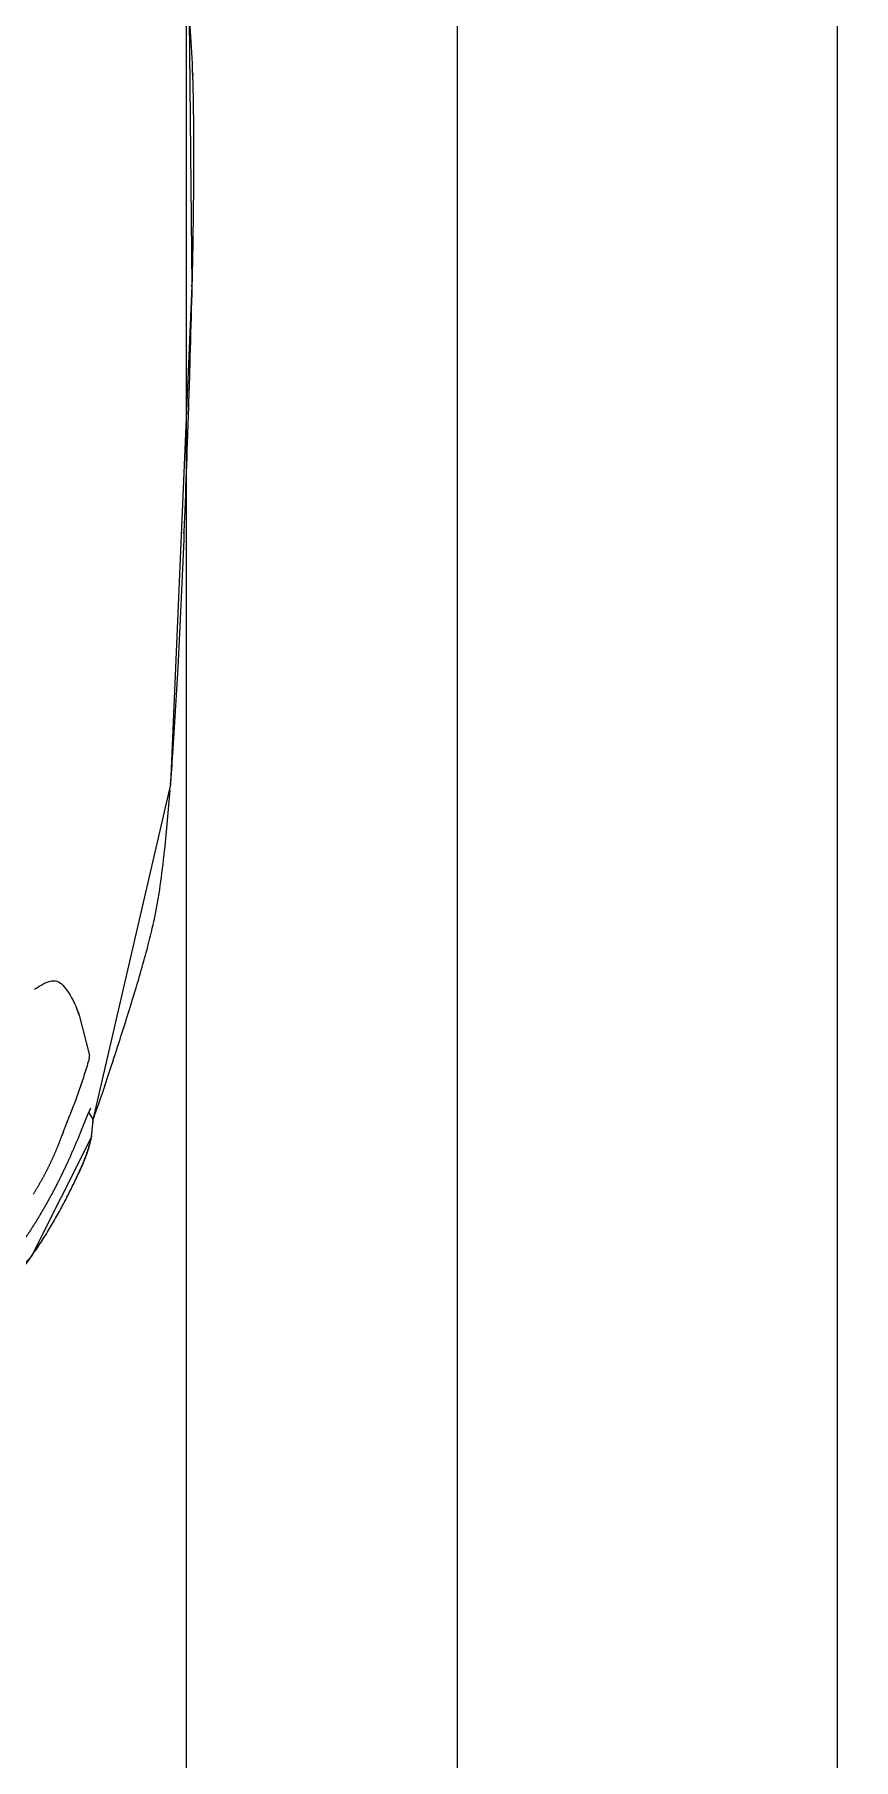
# Model space of a CAD drawing. Header units: metres. Extents: x -13933 to 152404, y -7861 to 21912.
# Drawn here: x 113469.2 to 113529.5, y 2753.9 to 2881 of the extents above; entities that cross this region are included whole.
import ezdxf
from ezdxf.xclip import XClip

# ---------------------------------------------------------------- set-up
doc = ezdxf.new("R2010")
doc.units = ezdxf.units.M
doc.header["$LTSCALE"] = 100
doc.header["$MEASUREMENT"] = 0
doc.header["$XCLIPFRAME"] = 0
doc.layers.get('0').update_dxf_attribs({"color": 9, "lineweight": 9})
for name, color, linetype, lineweight in [('04', 9, 'Continuous', 9), ('06B', 9, 'Continuous', 9), ('06D', 9, 'Continuous', 9), ('40M', 9, 'Continuous', 9)]:
    doc.layers.add(name, color=color, linetype=linetype, lineweight=lineweight)

# ---------------------------------------------------------------- blocks, each defined once
blk = doc.blocks.new('p-araba-polo')
at = {"extrusion": (0, 0, -1)}
for p, q in [((0.3189, 0.7484), (0.328, 0.7495)), ((0.3334, 0.7485), (0.3346, 0.7476)), ((0.3344, 0.7478), (0.3365, 0.7464)), ((0.4081, 0.7394), (0.3783, 0.7469)), ((0.4278, 0.7293), (0.4248, 0.7314))]:
    blk.add_line(p, q, dxfattribs=at)
at = {"flags": 128}
blk.add_lwpolyline([(0.427, 0.7064), (0.4277, 0.7072), (0.4282, 0.7081)], dxfattribs=at)
for points, degree, knots in [([(0.578, 0.8067), (0.5852, 0.8073), (0.6136, 0.8094), (0.6943, 0.8142), (0.7938, 0.8181), (0.9022, 0.8216), (0.9869, 0.8238), (1.0486, 0.8241), (1.0808, 0.8236)], 3, [0, 0, 0, 0, 0.049552, 0.182368, 0.511137, 0.607099, 0.78604, 1, 1, 1, 1]), ([(0.4758, 0.7941), (0.4779, 0.7946), (0.4931, 0.7978), (0.5106, 0.8003), (0.5297, 0.8023)], 3, [0, 0, 0, 0, 0.124213, 1, 1, 1, 1]), ([(0.5894, 0.8074), (0.5894, 0.8074), (0.5894, 0.8074), (0.5894, 0.8074), (0.5894, 0.8074), (0.5894, 0.8074), (0.5894, 0.8074), (0.5894, 0.8074), (0.5894, 0.8074), (0.5894, 0.8074), (0.5894, 0.8074), (0.5894, 0.8074), (0.5894, 0.8074), (0.5894, 0.8074), (0.5894, 0.8074)], 7, [0, 0, 0, 0, 0, 0, 0, 0, 1, 1, 1, 1, 1, 1, 1, 1, 1, 1, 1, 1, 1, 1, 1]), ([(0.3308, 0.7495), (0.3436, 0.7542), (0.3636, 0.7609), (0.3938, 0.7706), (0.4254, 0.7806), (0.4544, 0.789), (0.4711, 0.793), (0.4757, 0.7941)], 3, [0, 0, 0, 0, 0.260213, 0.420209, 0.662967, 0.897224, 1, 1, 1, 1]), ([(0.1774, 0.6572), (0.18, 0.6601), (0.1853, 0.6658), (0.1936, 0.6741), (0.2022, 0.6821), (0.2111, 0.6897), (0.2203, 0.697), (0.2298, 0.7039), (0.2395, 0.7105), (0.2494, 0.7168), (0.2595, 0.7227), (0.2698, 0.7283), (0.2803, 0.7337), (0.2874, 0.737), (0.2909, 0.7387)], 3, [0, 0, 0, 0, 0.083333, 0.166665, 0.249997, 0.333329, 0.416662, 0.499995, 0.583328, 0.666661, 0.749996, 0.83333, 0.916665, 1, 1, 1, 1]), ([(0.2909, 0.7387), (0.2938, 0.74), (0.2996, 0.7426), (0.3085, 0.7459), (0.3146, 0.7476), (0.3178, 0.7481)], 3, [0, 0, 0, 0, 0.333411, 0.666747, 1, 1, 1, 1]), ([(0.3764, 0.7468), (0.3726, 0.7457), (0.3649, 0.7434), (0.3536, 0.7396), (0.3424, 0.7356), (0.3351, 0.7327), (0.3314, 0.7312)], 3, [0, 0, 0, 0, 0.250001, 0.500002, 0.750003, 1, 1, 1, 1]), ([(0.3314, 0.7312), (0.3306, 0.7308), (0.3289, 0.7302), (0.3265, 0.7292), (0.3241, 0.7283), (0.3217, 0.7274), (0.3202, 0.7269), (0.3195, 0.7266)], 3, [0, 0, 0, 0, 0.19886, 0.400952, 0.606006, 0.809658, 1, 1, 1, 1])]:
    blk.add_open_spline(points, degree=degree, knots=knots)
for points, degree in [([(0.7638, 0.8164), (0.7637, 0.8164), (0.7637, 0.8163), (0.7636, 0.8162), (0.7635, 0.8161), (0.7634, 0.8159)], 5), ([(0.7638, 0.8164), (0.7637, 0.8164), (0.7637, 0.8163), (0.7636, 0.8162), (0.7635, 0.8161), (0.7634, 0.8159)], 5), ([(0.9357, 0.8222), (0.9352, 0.8222), (0.9348, 0.8222), (0.9343, 0.8222)], 3), ([(0.9453, 0.8224), (0.9455, 0.8224), (0.9457, 0.8224), (0.9459, 0.8223), (0.9461, 0.8222), (0.9463, 0.8221)], 5), ([(0.9453, 0.8224), (0.9455, 0.8224), (0.9457, 0.8224), (0.9459, 0.8223), (0.9461, 0.8222), (0.9463, 0.8221)], 5), ([(1.0811, 0.8236), (1.0881, 0.8235), (1.0946, 0.8233), (1.1009, 0.8231)], 3), ([(1.1014, 0.8231), (1.1013, 0.8231), (1.1011, 0.8231), (1.101, 0.8231), (1.1008, 0.8231), (1.1007, 0.8231), (1.1006, 0.8231), (1.1004, 0.8231)], 7), ([(1.1004, 0.8231), (1.1009, 0.8231), (1.1013, 0.8231), (1.1018, 0.8231), (1.1022, 0.823), (1.1026, 0.8229)], 5), ([(1.1026, 0.8229), (1.1022, 0.823), (1.1018, 0.8231), (1.1013, 0.8231), (1.1009, 0.8231), (1.1004, 0.8231)], 5), ([(1.1004, 0.8231), (1.1008, 0.8231), (1.1011, 0.8231), (1.1015, 0.8231)], 3), ([(1.1009, 0.8231), (1.1242, 0.8223), (1.1443, 0.821), (1.1589, 0.8187)], 3), ([(0.5299, 0.8024), (0.5443, 0.8039), (0.5588, 0.8052), (0.5741, 0.8064)], 3), ([(0.3217, 0.7403), (0.3016, 0.7322), (0.2819, 0.7231), (0.2626, 0.713), (0.244, 0.7016), (0.2263, 0.6886), (0.21, 0.6742), (0.1949, 0.6585)], 7), ([(0.284, 0.7354), (0.2863, 0.7365), (0.2886, 0.7376), (0.2909, 0.7387)], 3), ([(0.3189, 0.7484), (0.3138, 0.7474), (0.3089, 0.7461), (0.3042, 0.7445), (0.2997, 0.7427), (0.2953, 0.7407), (0.2909, 0.7387)], 6), ([(0.291, 0.7387), (0.2909, 0.7387), (0.2909, 0.7387)], 2), ([(0.3392, 0.7476), (0.3378, 0.7469), (0.3359, 0.746), (0.3336, 0.745), (0.3308, 0.7439), (0.3278, 0.7427), (0.3247, 0.7415), (0.3217, 0.7403)], 7), ([(0.3218, 0.7403), (0.3218, 0.7404), (0.3217, 0.7404), (0.3217, 0.7403), (0.3217, 0.7403), (0.3217, 0.7403)], 5), ([(0.3217, 0.7403), (0.3217, 0.7403), (0.3217, 0.7404), (0.3217, 0.7404), (0.3218, 0.7403), (0.3218, 0.7403)], 5), ([(0.328, 0.7495), (0.3299, 0.7499), (0.3326, 0.7491), (0.3334, 0.7485)], 3), ([(0.3342, 0.7479), (0.3342, 0.7479), (0.3342, 0.7479), (0.3343, 0.7479), (0.3343, 0.7479), (0.3343, 0.7479)], 5), ([(0.3342, 0.7479), (0.3342, 0.7479), (0.3343, 0.7479), (0.3343, 0.7479)], 3), ([(0.3392, 0.7476), (0.3389, 0.7475), (0.3386, 0.7474), (0.3383, 0.7472), (0.3379, 0.747), (0.3377, 0.7468)], 5), ([(0.3392, 0.7476), (0.339, 0.7475), (0.3387, 0.7474), (0.3385, 0.7473), (0.3382, 0.7472), (0.338, 0.747)], 5), ([(0.3764, 0.7468), (0.3768, 0.7469), (0.3772, 0.747), (0.3776, 0.747), (0.378, 0.747), (0.3783, 0.7469)], 5), ([(0.4081, 0.7394), (0.4089, 0.7391), (0.4097, 0.7388), (0.4106, 0.7385), (0.4114, 0.7382), (0.4122, 0.7378), (0.4131, 0.7375)], 6), ([(0.4248, 0.7314), (0.4196, 0.7347), (0.4139, 0.7373), (0.4081, 0.7394)], 3), ([(0.3195, 0.7266), (0.3131, 0.7243), (0.3067, 0.7217), (0.3004, 0.7189), (0.2941, 0.7159), (0.288, 0.7127), (0.2819, 0.7091), (0.276, 0.7054)], 7), ([(0.2817, 0.7343), (0.2817, 0.7343), (0.2818, 0.7344), (0.2818, 0.7344)], 3), ([(0.3228, 0.7278), (0.322, 0.7276), (0.3213, 0.7275), (0.3207, 0.7272), (0.3201, 0.7269), (0.3195, 0.7266)], 5), ([(0.3228, 0.7278), (0.322, 0.7276), (0.3213, 0.7275), (0.3207, 0.7272), (0.3201, 0.7269), (0.3195, 0.7266)], 5), ([(0.3291, 0.7303), (0.3291, 0.7303), (0.3292, 0.7304), (0.3293, 0.7304), (0.3293, 0.7304), (0.3294, 0.7304), (0.3294, 0.7304), (0.3295, 0.7304), (0.3296, 0.7305), (0.3296, 0.7305)], 9), ([(0.3296, 0.7305), (0.3296, 0.7305), (0.3295, 0.7304), (0.3294, 0.7304), (0.3294, 0.7304), (0.3293, 0.7304), (0.3293, 0.7304), (0.3292, 0.7304), (0.3291, 0.7303), (0.3291, 0.7303)], 9), ([(0.3291, 0.7303), (0.3291, 0.7303), (0.3291, 0.7303), (0.3291, 0.7303), (0.3291, 0.7303), (0.3291, 0.7303), (0.3291, 0.7303), (0.3291, 0.7303), (0.3291, 0.7303), (0.3291, 0.7303)], 9), ([(0.3317, 0.7313), (0.3315, 0.7313), (0.3314, 0.7312), (0.3314, 0.7312), (0.3314, 0.7312), (0.3314, 0.7312)], 5), ([(0.3317, 0.7313), (0.3315, 0.7313), (0.3314, 0.7312), (0.3314, 0.7312), (0.3314, 0.7312), (0.3314, 0.7312)], 5), ([(0.4334, 0.7204), (0.4334, 0.7239), (0.4311, 0.7269), (0.4278, 0.7293)], 3), ([(0.4282, 0.7081), (0.4316, 0.7131), (0.4335, 0.7174), (0.4334, 0.7204)], 3)]:
    blk.add_open_spline(points, degree=degree)
at = {"layer": '40M'}
blk.add_lwpolyline([(1.4623, 0.8171), (0.9458, 0.8223), (0.578, 0.8067), (0.3308, 0.7495), (0.3178, 0.7481), (0.2298, 0.7039), (0.1529, 0.6267), (0.0785, 0.486), (0.0318, 0.348), (0.0198, 0.2967), (0.0036, 0.1306), (0.0036, -0.1306), (0.0165, -0.267), (0.042, -0.3799), (0.0751, -0.4781), (0.1529, -0.6267), (0.3308, -0.7495), (0.4757, -0.7941), (0.5894, -0.8074), (1.2716, -0.8161)], dxfattribs=at)

msp = doc.modelspace()

# ---------------------------------------------------------------- linework, layer by layer
at = {"layer": '06B'}
for points in [[(113568.34, 3223.17), (111953.34, 3223.17), (111953.34, 3193.17), (112040.34, 3193.17), (112040.34, 2423.17), (111953.34, 2423.17), (111953.34, 2393.17), (113568.34, 2393.17), (113568.34, 2423.17), (113500.34, 2423.17), (113500.34, 3193.17), (113568.34, 3193.17)], [(113480.34, 2423.17), (113410.34, 2423.17), (113410.34, 3193.17), (113480.34, 3193.17)]]:
    msp.add_lwpolyline(points, close=True, dxfattribs=at)
at = {"layer": '06D'}
msp.add_lwpolyline([(113278.34, 2728.17), (113528.34, 2728.17), (113528.34, 3228.17), (113278.34, 3228.17)], close=True, dxfattribs=at)

# ---------------------------------------------------------------- block references
at = {"layer": '04'}
ref = msp.add_blockref('p-araba-polo', (113398.52, 2767.93), dxfattribs=dict(at, xscale=-100, yscale=100, zscale=100, rotation=269.9999999998917))
XClip(ref).set_block_clipping_path([(-0.0924763951, -0.9835002962), (4.0650970395, 0.9845199444)])

doc.saveas('drawing.dxf')
